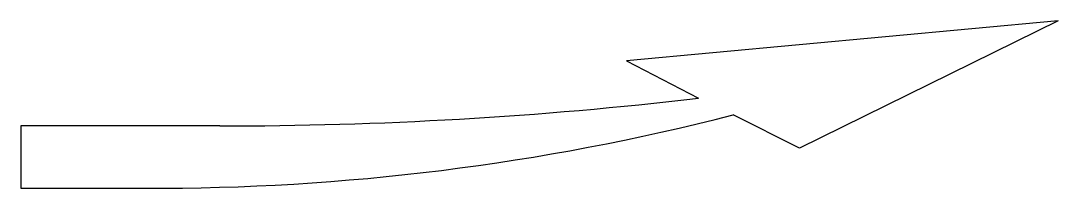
# Model space of a CAD drawing. Header units: metres. Extents: x 0 to 7.5, y -0.23 to 0.99.
import ezdxf

# ---------------------------------------------------------------- set-up
doc = ezdxf.new("R2010")
doc.units = ezdxf.units.M
doc.header["$LTSCALE"] = 0.2

msp = doc.modelspace()

# ---------------------------------------------------------------- linework, layer by layer
at = {"linetype": 'Continuous'}
for p, q in [((7.5, 0.985), (4.38, 0.695)), ((7.5, 0.985), (5.63, 0.065)), ((4.38, 0.695), (4.9, 0.425)), ((5.63, 0.065), (5.15, 0.305)), ((0, 0.225), (0, -0.225)), ((1.44, 0.225), (0, 0.225)), ((0, -0.225), (0.9, -0.225))]:
    msp.add_line(p, q, dxfattribs=at)
for centre, radius, start, end in [((1.4399, 30.255), 30.03, 270.00011, 276.61632), ((0.9593, 16.6049), 16.83, 269.79826, 284.41859)]:
    msp.add_arc(centre, radius, start, end, dxfattribs=at)

doc.saveas('drawing.dxf')
